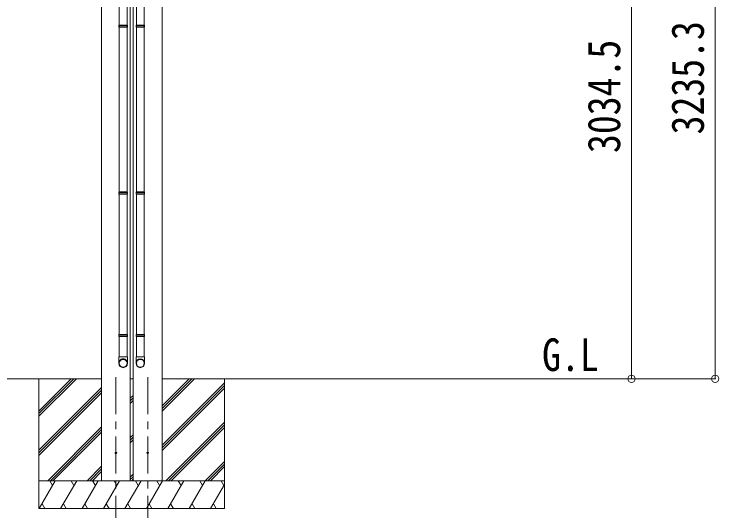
# Model space of a CAD drawing. Units: millimetres at full size, sheet at 1:40. Extents: x -11243 to 11243, y -7760 to 7760.
# Drawn here: x -4737 to -939, y -4939 to -2223 of the extents above; entities that cross this region are included whole.
import ezdxf
from ezdxf.enums import TextEntityAlignment as Align

# ---------------------------------------------------------------- set-up
doc = ezdxf.new("R2010")
doc.units = ezdxf.units.MM
doc.header["$LTSCALE"] = 40
doc.header["$PDMODE"] = 32
doc.header["$PDSIZE"] = 40
doc.linetypes.add('CHAIN1', pattern=[8, 5, -1, 1, -1])
for name, color, linetype, lineweight in [('0-0_0', 7, 'Continuous', 9), ('0-1_本体', 5, 'CHAIN1', 9), ('0-3_ELV2', 4, 'Continuous', 9), ('0-6_OTH_LINE', 6, 'Continuous', 9), ('0-9_OUTLINE', 7, 'Continuous', 9)]:
    doc.layers.add(name, color=color, linetype=linetype, lineweight=lineweight)
doc.layers.add('0-7_SHAPE', color=7, linetype='Continuous')
doc.styles.add('ＭＳ ゴシック', font='')
doc.styles.get('ＭＳ ゴシック').set_extended_font_data('MS Gothic')

msp = doc.modelspace()

# ---------------------------------------------------------------- linework, layer by layer
at = {"layer": '0-0_0'}
for p, q in [((-4266.78, -4189.43), (-6583.32, -4189.43)), ((-4603.28, -4189.43), (-4603.28, -4889.43)), ((-4603.28, -4363.14), (-4429.57, -4189.43)), ((-4603.28, -4377.29), (-4415.43, -4189.43)), ((-4603.28, -4391.43), (-4401.28, -4189.43)), ((-4111.28, -4189.43), (-4095.28, -4189.43)), ((-3939.78, -4189.43), (-1623.23, -4189.43)), ((-3939.28, -4335.22), (-3793.33, -4189.43)), ((-3939.28, -4349.36), (-3779.17, -4189.43)), ((-3939.28, -4363.51), (-3765.01, -4189.43)), ((-3939.28, -4547.18), (-3603.28, -4211.18)), ((-3603.28, -4189.43), (-3603.28, -4889.43)), ((-4603.28, -4574.53), (-4267.28, -4238.53)), ((-4603.28, -4588.67), (-4267.28, -4252.67)), ((-3939.28, -4561.32), (-3603.28, -4225.32)), ((-3939.28, -4575.46), (-3603.28, -4239.46)), ((-4603.28, -4602.81), (-4267.28, -4266.82)), ((-4111.28, -4294.66), (-4095.28, -4278.66)), ((-4111.28, -4308.81), (-4095.28, -4292.81)), ((-4111.28, -4322.95), (-4095.28, -4306.95)), ((-3919.78, -4739.43), (-3603.28, -4422.94)), ((-3905.64, -4739.43), (-3603.28, -4437.08)), ((-4556.06, -4739.43), (-4267.28, -4450.66)), ((-4541.91, -4739.43), (-4267.28, -4464.8)), ((-4527.77, -4739.43), (-4267.28, -4478.95)), ((-3891.49, -4739.43), (-3603.28, -4451.22)), ((-4111.28, -4506.79), (-4095.28, -4490.79)), ((-4111.28, -4520.94), (-4095.28, -4504.94)), ((-4111.28, -4535.08), (-4095.28, -4519.08)), ((-4343.92, -4739.43), (-4267.28, -4662.79)), ((-3708.02, -4739.43), (-3603.28, -4634.69)), ((-3693.88, -4739.43), (-3603.28, -4648.84)), ((-3679.74, -4739.43), (-3603.28, -4662.98)), ((-4329.78, -4739.43), (-4267.28, -4676.94)), ((-4315.64, -4739.43), (-4267.28, -4691.08)), ((-4111.28, -4718.93), (-4095.28, -4702.93)), ((-3603.28, -4739.43), (-4603.28, -4739.43)), ((-4601.89, -4889.43), (-4515.29, -4739.43)), ((-4530.29, -4765.41), (-4545.29, -4739.43)), ((-4486.42, -4889.43), (-4399.82, -4739.43)), ((-4414.82, -4765.42), (-4429.82, -4739.43)), ((-4370.95, -4889.43), (-4284.35, -4739.43)), ((-4299.35, -4765.42), (-4314.35, -4739.43)), ((-4255.48, -4889.43), (-4168.88, -4739.43)), ((-4183.88, -4765.42), (-4198.88, -4739.43)), ((-4140.01, -4889.43), (-4053.41, -4739.43)), ((-4111.28, -4733.07), (-4095.28, -4717.07)), ((-4103.5, -4739.43), (-4095.28, -4731.21)), ((-4068.41, -4765.42), (-4083.41, -4739.43)), ((-4024.54, -4889.43), (-3937.94, -4739.43)), ((-3952.94, -4765.42), (-3967.94, -4739.43)), ((-3909.07, -4889.43), (-3822.47, -4739.43)), ((-3837.47, -4765.42), (-3852.47, -4739.43)), ((-3793.6, -4889.43), (-3707, -4739.43)), ((-3722, -4765.42), (-3737, -4739.43)), ((-3606.53, -4765.42), (-3621.53, -4739.43)), ((-3678.13, -4889.43), (-3603.28, -4759.79)), ((-4603.28, -4889.43), (-3603.28, -4889.43)), ((-4586.89, -4863.45), (-4571.9, -4889.43)), ((-4471.42, -4863.45), (-4456.43, -4889.43)), ((-4355.95, -4863.45), (-4340.95, -4889.43)), ((-4240.48, -4863.45), (-4225.49, -4889.43)), ((-4125.01, -4863.45), (-4110.02, -4889.43)), ((-4009.54, -4863.45), (-3994.54, -4889.43)), ((-3894.07, -4863.45), (-3879.08, -4889.43)), ((-3778.6, -4863.45), (-3763.6, -4889.43)), ((-3663.13, -4863.45), (-3648.13, -4889.43))]:
    msp.add_line(p, q, dxfattribs=at)
at = {"layer": '0-1_本体'}
for p, q in [((-4189.03, -4180.23), (-4189.03, -4939.43)), ((-4017.53, -4180.23), (-4017.53, -4939.43))]:
    msp.add_line(p, q, dxfattribs=at)
at = {"layer": '0-3_ELV2'}
for p, q in [((-4111.28, -4739.43), (-4111.28, -1281.1)), ((-4095.28, -4739.43), (-4095.28, -1281.1))]:
    msp.add_line(p, q, dxfattribs=at)
for points in [[(-4266.78, -4739.43), (-4266.78, -1260.43), (-4246.78, -1260.43), (-4215.92, -1263.68)], [(-3939.78, -4739.43), (-3939.78, -1260.43), (-3959.78, -1260.43), (-3990.63, -1263.68)]]:
    msp.add_lwpolyline(points, dxfattribs=at)
for centre in [(-4189.03, -4589.43), (-4017.53, -4589.43)]:
    msp.add_circle(centre, 4.5, dxfattribs=at)
at = {"layer": '0-6_OTH_LINE'}
for p, q in [((-959.37, -954.16), (-959.37, -4189.43)), ((-1410.37, -1154.98), (-1410.37, -4189.43)), ((-1410.37, -4189.43), (-1623.23, -4189.43)), ((-959.37, -4189.43), (-1623.23, -4189.43))]:
    msp.add_line(p, q, dxfattribs=at)
for p in [(-1410.37, -4189.43), (-959.37, -4189.43)]:
    msp.add_point(p, dxfattribs=at)
at = {"layer": '0-9_OUTLINE'}
for p, q in [((-4170.44, -1565.5), (-4170.44, -3182.19)), ((-4128.44, -1565.5), (-4128.44, -3182.19)), ((-4078.12, -1565.5), (-4078.12, -3182.19)), ((-4036.12, -1565.5), (-4036.12, -3182.19)), ((-4172.44, -2284.19), (-4171.44, -2282.19)), ((-4172.44, -2284.19), (-4126.44, -2284.19)), ((-4172.44, -2284.19), (-4172.44, -2292.19)), ((-4172.44, -2292.19), (-4126.44, -2292.19)), ((-4172.44, -2292.19), (-4171.44, -2294.19)), ((-4171.44, -2282.19), (-4127.44, -2282.19)), ((-4171.44, -2294.19), (-4127.44, -2294.19)), ((-4126.44, -2284.19), (-4127.44, -2282.19)), ((-4080.12, -2284.19), (-4079.12, -2282.19)), ((-4034.12, -2284.19), (-4080.12, -2284.19)), ((-4034.12, -2292.19), (-4080.12, -2292.19)), ((-4035.12, -2282.19), (-4079.12, -2282.19)), ((-4035.12, -2294.19), (-4079.12, -2294.19)), ((-4034.12, -2284.19), (-4035.12, -2282.19)), ((-4034.12, -2292.19), (-4035.12, -2294.19)), ((-4034.12, -2284.19), (-4034.12, -2292.19)), ((-4172.44, -3184.19), (-4171.44, -3182.19)), ((-4172.44, -3184.19), (-4126.44, -3184.19)), ((-4172.44, -3184.19), (-4172.44, -3192.19)), ((-4171.44, -3182.19), (-4127.44, -3182.19)), ((-4126.44, -3184.19), (-4127.44, -3182.19)), ((-4080.12, -3184.19), (-4079.12, -3182.19)), ((-4034.12, -3184.19), (-4080.12, -3184.19)), ((-4035.12, -3182.19), (-4079.12, -3182.19)), ((-4034.12, -3184.19), (-4035.12, -3182.19)), ((-4034.12, -3184.19), (-4034.12, -3192.19)), ((-4172.44, -3192.19), (-4126.44, -3192.19)), ((-4172.44, -3192.19), (-4171.44, -3194.19)), ((-4171.44, -3194.19), (-4127.44, -3194.19)), ((-4170.44, -3194.19), (-4170.44, -3949.88)), ((-4128.44, -3194.19), (-4128.44, -3949.88)), ((-4034.12, -3192.19), (-4080.12, -3192.19)), ((-4035.12, -3194.19), (-4079.12, -3194.19)), ((-4078.12, -3194.19), (-4078.12, -3949.88)), ((-4036.12, -3194.19), (-4036.12, -3949.88)), ((-4034.12, -3192.19), (-4035.12, -3194.19)), ((-4172.44, -3951.88), (-4171.44, -3949.88)), ((-4171.44, -3949.88), (-4127.44, -3949.88)), ((-4126.44, -3951.88), (-4127.44, -3949.88)), ((-4080.12, -3951.88), (-4079.12, -3949.88)), ((-4035.12, -3949.88), (-4079.12, -3949.88)), ((-4034.12, -3951.88), (-4035.12, -3949.88)), ((-4172.44, -3951.88), (-4126.44, -3951.88)), ((-4172.44, -3951.88), (-4172.44, -3959.88)), ((-4172.44, -3959.88), (-4126.44, -3959.88)), ((-4172.44, -3959.88), (-4171.44, -3961.88)), ((-4171.44, -3961.88), (-4127.44, -3961.88)), ((-4170.44, -3961.88), (-4170.44, -4071.88)), ((-4128.44, -3961.88), (-4128.44, -4071.88)), ((-4034.12, -3951.88), (-4080.12, -3951.88)), ((-4034.12, -3959.88), (-4080.12, -3959.88)), ((-4035.12, -3961.88), (-4079.12, -3961.88)), ((-4078.12, -3961.88), (-4078.12, -4071.88)), ((-4036.12, -3961.88), (-4036.12, -4071.88)), ((-4034.12, -3959.88), (-4035.12, -3961.88)), ((-4034.12, -3951.88), (-4034.12, -3959.88)), ((-4172.44, -4106.02), (-4172.44, -4071.88)), ((-4172.44, -4071.88), (-4126.44, -4071.88)), ((-4126.44, -4106.02), (-4126.44, -4071.88)), ((-4080.12, -4106.02), (-4080.12, -4071.88)), ((-4034.12, -4071.88), (-4080.12, -4071.88)), ((-4034.12, -4106.02), (-4034.12, -4071.88))]:
    msp.add_line(p, q, dxfattribs=at)
for points in [[(-4126.44, -2284.19), (-4126.44, -2292.19), (-4127.44, -2294.19)], [(-4080.12, -2284.19), (-4080.12, -2292.19), (-4079.12, -2294.19)], [(-4126.44, -3184.19), (-4126.44, -3192.19), (-4127.44, -3194.19)], [(-4080.12, -3184.19), (-4080.12, -3192.19), (-4079.12, -3194.19)], [(-4126.44, -3951.88), (-4126.44, -3959.88), (-4127.44, -3961.88)], [(-4080.12, -3951.88), (-4080.12, -3959.88), (-4079.12, -3961.88)]]:
    msp.add_lwpolyline(points, dxfattribs=at)
for centre, major_axis, ratio, start_param, end_param in [((-4149.44, -4104.28), (23, 0), 0.996195, 6.2831853, 9.424778), ((-4149.44, -4106.02), (23, 0), 0.996195, 6.2831853, 9.424778), ((-4057.12, -4104.28), (-23, 0), 0.996195, 3.1415927, 6.2831853), ((-4057.12, -4106.02), (-23, 0), 0.996195, 3.1415927, 6.2831853), ((-4149.44, -4106.02), (0, -23.43), 0.981806, 4.712389, 7.8539816), ((-4057.12, -4106.02), (0, -23.43), 0.981806, 4.712389, 7.8539816)]:
    msp.add_ellipse(centre, major_axis=major_axis, ratio=ratio, start_param=start_param, end_param=end_param, dxfattribs=at)
for centre, major_axis in [((-4149.44, -4106.02), (-21, 0)), ((-4057.12, -4106.02), (21, 0))]:
    msp.add_ellipse(centre, major_axis=major_axis, ratio=0.996195, dxfattribs=at)

# ---------------------------------------------------------------- texts
at = {"layer": '0-6_OTH_LINE', "color": 7, "style": 'ＭＳ ゴシック', "width": 0.85}
for s, p in [('3235.3', (-967.37, -2871.8)), ('3034.5', (-1418.37, -2972.21))]:
    msp.add_text(s, height=176, rotation=90, dxfattribs=at).set_placement(p, align=Align.BOTTOM_LEFT)
at = {"layer": '0-7_SHAPE', "style": 'ＭＳ ゴシック', "width": 0.85}
msp.add_text('G.L', height=176, dxfattribs=at).set_placement((-1892.35, -4200.25), align=Align.BOTTOM_LEFT)

doc.saveas('drawing.dxf')
